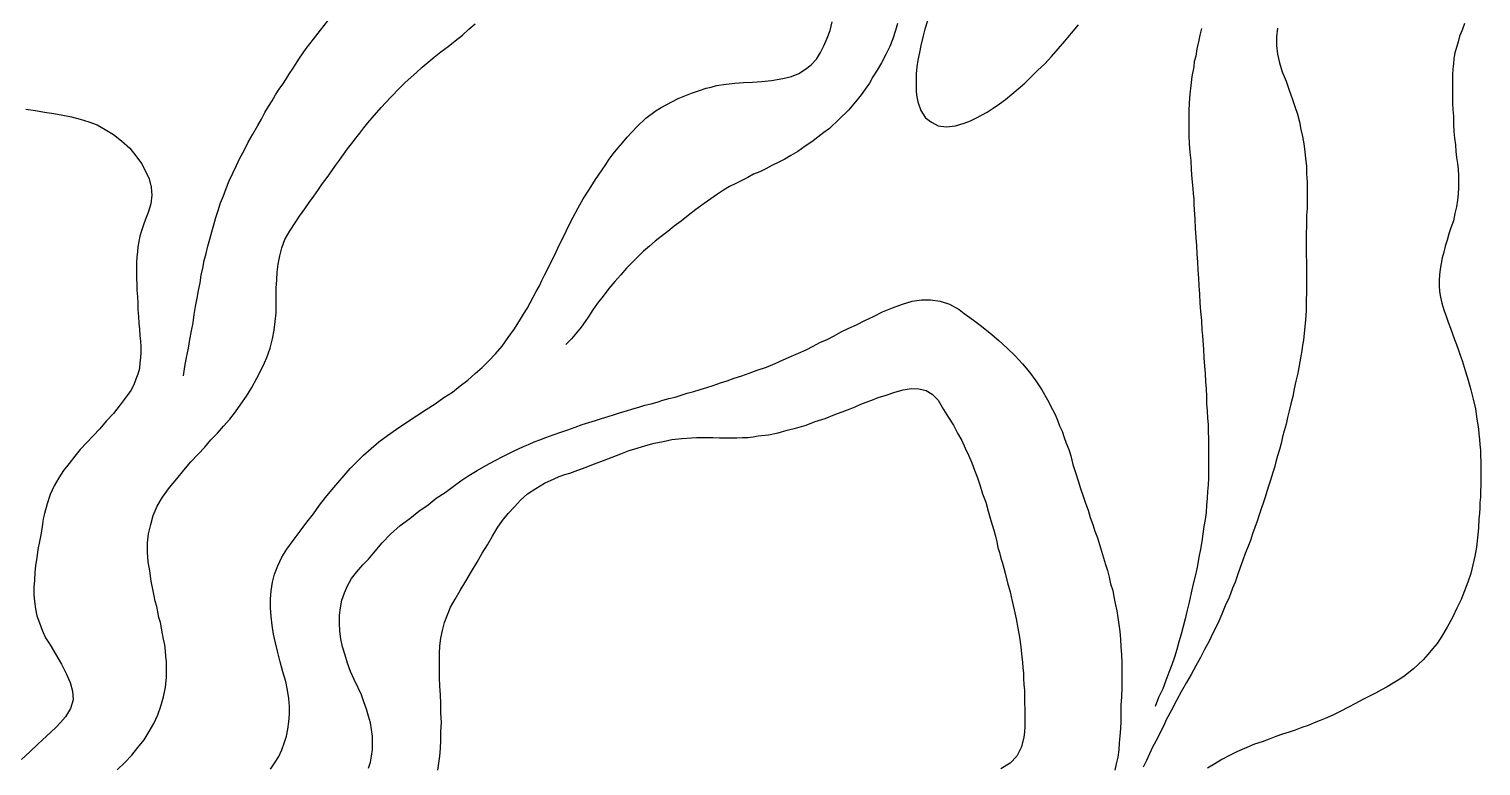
# Model space of a CAD drawing. Header units: inches. Extents: x 401374 to 405300, y 6332180 to 6336621.
# Drawn here: x 403397.3 to 403682, y 6333976.3 to 6334120.9 of the extents above; entities that cross this region are included whole.
import ezdxf

# ---------------------------------------------------------------- set-up
doc = ezdxf.new("R2010")
doc.units = ezdxf.units.IN
doc.header["$MEASUREMENT"] = 0

msp = doc.modelspace()

# ---------------------------------------------------------------- linework, layer by layer
for points in [[(403414.6, 6333975.6), (403416.1, 6333977), (403417.5, 6333978.5), (403418.7, 6333980), (403419.9, 6333981.5), (403420.9, 6333983.1), (403421.8, 6333984.7), (403422.6, 6333986.4), (403423.2, 6333988.1), (403423.7, 6333989.9), (403424.1, 6333991.8), (403424.3, 6333993.7), (403424.3, 6333994.7), (403424.3, 6333995.8), (403424.3, 6333996.8), (403424.2, 6333997.9), (403424.1, 6333998.9), (403424, 6334000.1), (403423.7, 6334001.2), (403423.5, 6334002.3), (403423.3, 6334003.4), (403423.1, 6334004.5), (403422.8, 6334005.5), (403422.6, 6334006.6), (403422.4, 6334007.6), (403422.1, 6334008.7), (403421.9, 6334009.7), (403421.7, 6334010.7), (403421.3, 6334012.6), (403421, 6334014.6), (403420.7, 6334016.4), (403420.6, 6334018.3), (403420.6, 6334020.1), (403420.8, 6334021.9), (403421.2, 6334023.7), (403421.7, 6334025.5), (403422.5, 6334027.3), (403423.5, 6334029.1), (403424.9, 6334031), (403426.3, 6334032.7), (403427.7, 6334034.4), (403429.1, 6334036), (403430.5, 6334037.5), (403431.8, 6334038.9), (403433, 6334040.3), (403434.3, 6334041.6), (403435.5, 6334043), (403436.7, 6334044.4), (403437.8, 6334045.8), (403438.9, 6334047.3), (403440, 6334048.9), (403441, 6334050.6), (403442, 6334052.4), (403443, 6334054.3), (403443.5, 6334055.4), (403444, 6334056.5), (403444.6, 6334058.3), (403445.1, 6334060.1), (403445.4, 6334061.8), (403445.6, 6334063.5), (403445.8, 6334065.2), (403445.8, 6334066.8), (403445.8, 6334068.5), (403445.8, 6334070.1), (403445.9, 6334071.7), (403446, 6334073.2), (403446.2, 6334074.8), (403446.5, 6334076.4), (403446.9, 6334078), (403447.5, 6334079.6), (403448.4, 6334081.2), (403449.5, 6334082.9), (403450.4, 6334084.2), (403451.4, 6334085.6), (403452.3, 6334086.9), (403453.2, 6334088.1), (403454.1, 6334089.4), (403454.9, 6334090.6), (403455.8, 6334091.8), (403456.6, 6334092.9), (403457.4, 6334094.1), (403458.2, 6334095.2), (403459, 6334096.3), (403459.8, 6334097.4), (403460.6, 6334098.4), (403461.4, 6334099.5), (403462.2, 6334100.5), (403463, 6334101.5), (403463.8, 6334102.5), (403464.6, 6334103.5), (403466.4, 6334105.5), (403468.2, 6334107.5), (403470.1, 6334109.4), (403471.1, 6334110.4), (403472.2, 6334111.4), (403473.3, 6334112.4), (403474.4, 6334113.4), (403475.6, 6334114.4), (403476.8, 6334115.4), (403478.1, 6334116.4), (403479.5, 6334117.5), (403480.9, 6334118.6), (403482.3, 6334119.7), (403483.6, 6334120.9), (403484.8, 6334121.9)], [(403427.6, 6334052.9), (403427.9, 6334054.7), (403428.2, 6334056.5), (403428.6, 6334058.3), (403428.9, 6334060), (403429.2, 6334061.7), (403429.5, 6334063.3), (403429.7, 6334064.9), (403430, 6334066.5), (403430.3, 6334068.1), (403430.6, 6334069.6), (403430.9, 6334071.1), (403431.1, 6334072.6), (403431.4, 6334074), (403431.7, 6334075.5), (403432.1, 6334076.9), (403432.4, 6334078.3), (403432.8, 6334079.7), (403433.2, 6334081.1), (403433.6, 6334082.5), (403434, 6334083.9), (403434.4, 6334085.3), (403434.9, 6334086.8), (403435.5, 6334088.2), (403436, 6334089.6), (403436.6, 6334091.1), (403437.3, 6334092.6), (403438, 6334094.1), (403438.7, 6334095.6), (403439.5, 6334097.1), (403440.3, 6334098.7), (403441.2, 6334100.3), (403442.2, 6334102), (403442.9, 6334103.2), (403443.6, 6334104.5), (403444.3, 6334105.7), (403445, 6334106.8), (403445.7, 6334108), (403446.4, 6334109.1), (403447.1, 6334110.1), (403447.8, 6334111.2), (403448.4, 6334112.2), (403449.1, 6334113.2), (403450.4, 6334115.2), (403451.7, 6334117.1), (403453.1, 6334118.9), (403454.5, 6334120.7), (403455.9, 6334122.5)], [(403444.7, 6333975.7), (403445.5, 6333976.9), (403446.3, 6333978.2), (403446.9, 6333979.5), (403447.4, 6333980.8), (403447.8, 6333982.2), (403448.1, 6333983.6), (403448.3, 6333985), (403448.4, 6333986.5), (403448.4, 6333988), (403448.3, 6333989.6), (403448, 6333991.2), (403447.7, 6333992.9), (403447.1, 6333994.8), (403446.6, 6333996.8), (403446.1, 6333998.6), (403445.7, 6334000.5), (403445.3, 6334002.2), (403445, 6334004), (403444.8, 6334005.7), (403444.7, 6334007.4), (403444.7, 6334009.1), (403444.8, 6334010.7), (403445.1, 6334012.4), (403445.5, 6334014), (403446.1, 6334015.6), (403446.9, 6334017.3), (403447.9, 6334018.9), (403449.1, 6334020.6), (403450.5, 6334022.4), (403451.8, 6334024.2), (403453.1, 6334025.8), (403454.3, 6334027.5), (403455.5, 6334029), (403456.7, 6334030.5), (403457.9, 6334031.9), (403459.1, 6334033.3), (403460.3, 6334034.7), (403461.6, 6334036), (403462.9, 6334037.3), (403464.4, 6334038.6), (403465.9, 6334039.9), (403467.6, 6334041.2), (403469.4, 6334042.4), (403471.4, 6334043.8), (403473.3, 6334045), (403475.2, 6334046.3), (403477, 6334047.4), (403478.7, 6334048.6), (403480.4, 6334049.7), (403481.9, 6334050.9), (403483.4, 6334052), (403484.8, 6334053.3), (403486.2, 6334054.5), (403487.5, 6334055.8), (403488.8, 6334057.2), (403490.1, 6334058.7), (403491.3, 6334060.4), (403492.5, 6334062.1), (403493.7, 6334064), (403494.3, 6334065), (403495, 6334066.1), (403495.6, 6334067.2), (403496.2, 6334068.3), (403496.8, 6334069.4), (403497.4, 6334070.5), (403497.9, 6334071.6), (403498.4, 6334072.6), (403498.9, 6334073.6), (403499.4, 6334074.6), (403500.4, 6334076.6), (403501.3, 6334078.5), (403502.2, 6334080.3), (403503.1, 6334082.2), (403504, 6334084), (403505, 6334085.8), (403506, 6334087.6), (403507.2, 6334089.5), (403508.4, 6334091.4), (403509.7, 6334093.3), (403510.4, 6334094.3), (403511.1, 6334095.4), (403511.9, 6334096.4), (403512.8, 6334097.5), (403513.7, 6334098.6), (403514.6, 6334099.7), (403516.5, 6334101.7), (403518.3, 6334103.4), (403520.3, 6334104.9), (403521.3, 6334105.5), (403522.4, 6334106.1), (403523.5, 6334106.7), (403524.6, 6334107.3), (403525.9, 6334107.8), (403527.2, 6334108.3), (403528.6, 6334108.8), (403530.1, 6334109.3), (403531.1, 6334109.5), (403532.1, 6334109.8), (403534, 6334110.1), (403535.7, 6334110.3), (403537.4, 6334110.4), (403539.2, 6334110.5), (403541, 6334110.6), (403542.9, 6334110.8), (403544, 6334111), (403545.1, 6334111.2), (403546.8, 6334111.6), (403548.3, 6334112.2), (403549.6, 6334113), (403550.7, 6334113.9), (403551.7, 6334115), (403552.5, 6334116.3), (403553.2, 6334117.6), (403553.8, 6334119.1), (403554.4, 6334120.6), (403554.8, 6334122.3)], [(403567.6, 6334122), (403567.2, 6334120.6), (403566.7, 6334119), (403566.1, 6334117.5), (403565.3, 6334115.9), (403564.5, 6334114.3), (403563.6, 6334112.8), (403562.8, 6334111.5), (403562.1, 6334110.3), (403561.3, 6334109.1), (403560.5, 6334108), (403559.7, 6334107), (403558, 6334105), (403556.2, 6334103.2), (403554.3, 6334101.4), (403553.2, 6334100.6), (403552, 6334099.7), (403550.8, 6334098.8), (403549.5, 6334097.9), (403548.1, 6334096.9), (403546.7, 6334096.1), (403545.5, 6334095.4), (403544.2, 6334094.7), (403543, 6334094.1), (403541.8, 6334093.5), (403540.6, 6334092.9), (403539.4, 6334092.4), (403538.3, 6334091.8), (403537.1, 6334091.2), (403535.9, 6334090.6), (403534.7, 6334090), (403533.5, 6334089.3), (403532.3, 6334088.5), (403531, 6334087.6), (403529.7, 6334086.7), (403528.1, 6334085.5), (403526.6, 6334084.3), (403525.2, 6334083.2), (403523.8, 6334082.2), (403522.6, 6334081.2), (403521.3, 6334080.2), (403520.1, 6334079.3), (403519, 6334078.3), (403517.8, 6334077.3), (403516.7, 6334076.2), (403515.6, 6334075.1), (403514.5, 6334074), (403513.4, 6334072.7), (403512.2, 6334071.4), (403511, 6334070), (403509.9, 6334068.5), (403508.8, 6334067.1), (403507.9, 6334065.8), (403507.1, 6334064.6), (403506.4, 6334063.5), (403505.6, 6334062.4), (403504.7, 6334061.3), (403503.7, 6334060.1), (403502.6, 6334059)], [(403573.5, 6334122.5), (403573, 6334120.9), (403572.6, 6334119.3), (403572.2, 6334117.7), (403571.9, 6334116.3), (403571.6, 6334114.8), (403571.4, 6334113.5), (403571.3, 6334112.1), (403571.3, 6334110.9), (403571.3, 6334109.7), (403571.3, 6334108.6), (403571.4, 6334107.6), (403571.6, 6334106.6), (403572.2, 6334104.9), (403573.1, 6334103.5), (403574.3, 6334102.6), (403575.6, 6334101.9), (403577.2, 6334101.7), (403579, 6334101.9), (403580.9, 6334102.5), (403581.9, 6334102.9), (403583, 6334103.4), (403584.1, 6334104), (403585.2, 6334104.6), (403586.4, 6334105.4), (403587.6, 6334106.2), (403588.8, 6334107.1), (403590, 6334108.1), (403591.3, 6334109.2), (403592.6, 6334110.3), (403593.8, 6334111.5), (403595.1, 6334112.8), (403596.5, 6334114.1), (403597.8, 6334115.5), (403599.1, 6334117), (403600.4, 6334118.5), (403601.7, 6334120.1), (403603.1, 6334121.7)], [(403642.1, 6334121.1), (403641.9, 6334119.4), (403641.9, 6334117.7), (403642.1, 6334116), (403642.5, 6334114.3), (403643, 6334112.5), (403643.8, 6334110.7), (403644.4, 6334108.9), (403645, 6334107.3), (403645.5, 6334105.7), (403646, 6334104.2), (403646.4, 6334102.7), (403646.7, 6334101.2), (403647, 6334099.8), (403647.3, 6334098.4), (403647.5, 6334096.9), (403647.6, 6334095.5), (403647.8, 6334094), (403647.8, 6334092.5), (403647.9, 6334090.9), (403647.9, 6334089.2), (403647.9, 6334087.5), (403647.9, 6334085.7), (403647.8, 6334084.4), (403647.8, 6334083.3), (403647.8, 6334082.1), (403647.7, 6334081), (403647.7, 6334080), (403647.7, 6334078.9), (403647.7, 6334077.9), (403647.7, 6334076.9), (403647.8, 6334074.9), (403647.8, 6334073), (403647.8, 6334071.2), (403647.8, 6334069.4), (403647.7, 6334067.5), (403647.7, 6334065.7), (403647.6, 6334063.8), (403647.4, 6334061.9), (403647.2, 6334059.9), (403647, 6334058.9), (403646.9, 6334057.8), (403646.7, 6334056.7), (403646.5, 6334055.6), (403646.3, 6334054.5), (403646.1, 6334053.4), (403645.7, 6334051.8), (403645.4, 6334050.3), (403645.1, 6334048.8), (403644.7, 6334047.4), (403644.4, 6334046), (403644.1, 6334044.7), (403643.8, 6334043.4), (403643.4, 6334042.1), (403643.1, 6334040.9), (403642.8, 6334039.6), (403642.5, 6334038.4), (403642.1, 6334037.2), (403641.8, 6334036), (403641.5, 6334034.9), (403641.1, 6334033.7), (403640.8, 6334032.6), (403640.4, 6334031.4), (403640, 6334030.2), (403639.7, 6334029.1), (403639.3, 6334027.9), (403638.9, 6334026.8), (403638.5, 6334025.6), (403638.1, 6334024.4), (403637.7, 6334023.1), (403637.2, 6334021.9), (403636.8, 6334020.6), (403636.3, 6334019.3), (403635.8, 6334018), (403635.3, 6334016.7), (403634.8, 6334015.3), (403634.3, 6334013.8), (403633.8, 6334012.4), (403633.3, 6334011.2), (403632.9, 6334010.1), (403632.5, 6334009.1), (403632, 6334008.1), (403631.2, 6334006.1), (403630.4, 6334004.3), (403629.5, 6334002.5), (403628.7, 6334000.8), (403627.8, 6333999.2), (403627, 6333997.6), (403626.1, 6333996), (403625.2, 6333994.3), (403624.3, 6333992.7), (403623.3, 6333991), (403622.3, 6333989.2), (403621.3, 6333987.3), (403620.3, 6333985.4), (403619.8, 6333984.3), (403619.3, 6333983.3), (403618.5, 6333981.7), (403617.7, 6333980.2), (403617, 6333978.7), (403616.4, 6333977.4), (403615.8, 6333976.1)], [(403627.2, 6334121), (403626.9, 6334119.7), (403626.6, 6334118.4), (403626.3, 6334117), (403626.1, 6334115.6), (403625.8, 6334114.5), (403625.7, 6334113.5), (403625.3, 6334111.6), (403625.1, 6334109.8), (403624.9, 6334108.1), (403624.8, 6334106.4), (403624.7, 6334104.8), (403624.7, 6334103.2), (403624.7, 6334101.6), (403624.7, 6334100), (403624.8, 6334098.4), (403624.9, 6334096.7), (403625.1, 6334095.1), (403625.2, 6334093.3), (403625.3, 6334091.5), (403625.5, 6334089.6), (403625.6, 6334088.6), (403625.7, 6334087.6), (403625.7, 6334086.5), (403625.8, 6334085.5), (403625.9, 6334083.6), (403626, 6334081.8), (403626.1, 6334080), (403626.2, 6334078.4), (403626.3, 6334076.8), (403626.4, 6334075.2), (403626.5, 6334073.6), (403626.6, 6334072), (403626.7, 6334070.5), (403626.8, 6334068.9), (403626.9, 6334067.2), (403627, 6334065.5), (403627.2, 6334063.7), (403627.3, 6334061.8), (403627.4, 6334060.8), (403627.5, 6334059.8), (403627.6, 6334058.1), (403627.7, 6334056.4), (403627.8, 6334054.8), (403627.9, 6334053.3), (403628, 6334051.7), (403628.1, 6334050.3), (403628.2, 6334048.8), (403628.2, 6334047.4), (403628.3, 6334046), (403628.4, 6334044.6), (403628.5, 6334043.3), (403628.5, 6334041.9), (403628.6, 6334040.6), (403628.6, 6334039.3), (403628.6, 6334038), (403628.6, 6334036.7), (403628.6, 6334035.4), (403628.6, 6334034.1), (403628.6, 6334032.8), (403628.5, 6334031.5), (403628.4, 6334030.2), (403628.3, 6334028.9), (403628.2, 6334027.5), (403628.1, 6334026.1), (403627.9, 6334024.7), (403627.7, 6334023.3), (403627.5, 6334021.9), (403627.3, 6334020.4), (403627, 6334018.9), (403626.7, 6334017.3), (403626.4, 6334015.7), (403626.1, 6334014.1), (403625.6, 6334012.1), (403625.2, 6334010.3), (403624.8, 6334008.5), (403624.4, 6334006.9), (403624, 6334005.2), (403623.6, 6334003.7), (403623.2, 6334002.2), (403622.8, 6334000.7), (403622.4, 6333999.2), (403621.9, 6333997.7), (403621.4, 6333996.2), (403620.8, 6333994.7), (403620.2, 6333993.1), (403619.6, 6333991.5), (403618.8, 6333989.8), (403618.1, 6333988)], [(403678.8, 6334122), (403678.3, 6334120.7), (403677.8, 6334119.5), (403677.5, 6334118.4), (403677.2, 6334117.3), (403676.9, 6334116.2), (403676.7, 6334115.1), (403676.6, 6334114.1), (403676.5, 6334113), (403676.4, 6334112), (403676.4, 6334110.9), (403676.4, 6334109.8), (403676.4, 6334108.7), (403676.4, 6334107.6), (403676.4, 6334106.3), (403676.5, 6334105.1), (403676.6, 6334103.8), (403676.6, 6334102.3), (403676.7, 6334100.8), (403676.8, 6334099.5), (403677, 6334098.2), (403677.1, 6334096.9), (403677.2, 6334095.7), (403677.4, 6334094.5), (403677.5, 6334093.4), (403677.6, 6334092.2), (403677.6, 6334091), (403677.6, 6334089.8), (403677.5, 6334088.6), (403677.4, 6334087.3), (403677.2, 6334086), (403676.9, 6334084.7), (403676.6, 6334083.3), (403676.1, 6334081.9), (403675.7, 6334080.7), (403675.4, 6334079.5), (403675, 6334078.3), (403674.7, 6334077.1), (403674.4, 6334076), (403674.2, 6334074.9), (403674, 6334073.8), (403673.9, 6334072.7), (403673.8, 6334071.6), (403673.8, 6334070.5), (403673.9, 6334069.4), (403674.1, 6334068.3), (403674.3, 6334067.1), (403674.7, 6334065.8), (403675.2, 6334064.6), (403675.6, 6334063.4), (403676, 6334062.2), (403676.4, 6334061.1), (403676.8, 6334060), (403677.2, 6334059), (403677.6, 6334057.9), (403677.9, 6334056.9), (403678.3, 6334055.9), (403678.9, 6334053.9), (403679.5, 6334052), (403680, 6334050.1), (403680.5, 6334048.3), (403680.9, 6334046.4), (403681.2, 6334044.4), (403681.5, 6334042.5), (403681.6, 6334041.5), (403681.7, 6334040.4), (403681.8, 6334039.4), (403681.9, 6334038.3), (403681.9, 6334037.2), (403682, 6334036.1), (403682, 6334035), (403682, 6334033.8), (403682, 6334032.6), (403682, 6334031.4), (403681.9, 6334030.2), (403681.9, 6334029.1), (403681.8, 6334028), (403681.8, 6334027), (403681.7, 6334025.9), (403681.6, 6334024.9), (403681.5, 6334023), (403681.3, 6334021.1), (403681.1, 6334019.3), (403680.8, 6334017.5), (403680.4, 6334015.8), (403680, 6334014.1), (403679.4, 6334012.4), (403678.8, 6334010.7), (403678.1, 6334009), (403677.3, 6334007.3), (403676.4, 6334005.5), (403675.4, 6334003.6), (403674.3, 6334001.8), (403673.4, 6334000.4), (403672.5, 6333999.3), (403671.6, 6333998.2), (403670.7, 6333997.2), (403668.8, 6333995.4), (403666.9, 6333993.9), (403665.8, 6333993.2), (403664.8, 6333992.6), (403663.6, 6333991.9), (403662.5, 6333991.3), (403661.3, 6333990.6), (403660, 6333990), (403658.7, 6333989.3), (403657.4, 6333988.6), (403655.9, 6333987.8), (403654.5, 6333987.1), (403653.1, 6333986.4), (403651.8, 6333985.8), (403650.5, 6333985.3), (403649.3, 6333984.8), (403648.1, 6333984.3), (403646.9, 6333983.9), (403645.6, 6333983.4), (403644.4, 6333983), (403643.1, 6333982.6), (403641.8, 6333982.1), (403640.5, 6333981.6), (403639.1, 6333981.1), (403637.6, 6333980.6), (403636.1, 6333980), (403634.3, 6333979.2), (403632.7, 6333978.4), (403631.2, 6333977.6), (403629.8, 6333976.8), (403628.4, 6333975.9)], [(403396.7, 6334105.2), (403398.6, 6334104.9), (403400.4, 6334104.6), (403402.2, 6334104.3), (403404, 6334104), (403405.7, 6334103.7), (403407.4, 6334103.2), (403409.1, 6334102.7), (403410.7, 6334102.1), (403412.3, 6334101.2), (403413.9, 6334100.2), (403415.5, 6334099), (403417.1, 6334097.5), (403418.3, 6334096), (403419.4, 6334094.5), (403420.2, 6334093), (403420.9, 6334091.5), (403421.3, 6334089.9), (403421.4, 6334088.3), (403421.2, 6334086.6), (403420.7, 6334084.9), (403420.2, 6334083.6), (403419.8, 6334082.5), (403419.4, 6334081.3), (403419.1, 6334080.3), (403418.9, 6334079.2), (403418.7, 6334078.2), (403418.6, 6334077.2), (403418.5, 6334076.2), (403418.4, 6334075.1), (403418.4, 6334074.1), (403418.4, 6334073.1), (403418.4, 6334072), (403418.5, 6334070.8), (403418.5, 6334069.7), (403418.6, 6334068.4), (403418.7, 6334067.2), (403418.7, 6334065.8), (403418.8, 6334064.5), (403418.9, 6334063.2), (403419, 6334062), (403419.1, 6334060.8), (403419.2, 6334059.7), (403419.3, 6334058.6), (403419.3, 6334057.5), (403419.2, 6334056.4), (403419.1, 6334055.4), (403419, 6334054.3), (403418.7, 6334053.2), (403418.3, 6334052.2), (403417.9, 6334051.1), (403417.3, 6334050), (403416.6, 6334049), (403415.2, 6334047.2), (403413.9, 6334045.5), (403412.5, 6334044), (403411.2, 6334042.5), (403409.9, 6334041.1), (403408.7, 6334039.8), (403407.4, 6334038.4), (403406.3, 6334037.1), (403405.2, 6334035.7), (403404.1, 6334034.3), (403403.2, 6334032.9), (403402.3, 6334031.3), (403401.5, 6334029.6), (403400.9, 6334027.8), (403400.4, 6334025.9), (403400.1, 6334024.8), (403400, 6334023.8), (403399.7, 6334022), (403399.4, 6334020.4), (403399.1, 6334018.8), (403398.9, 6334017.2), (403398.6, 6334015.7), (403398.5, 6334014.3), (403398.4, 6334012.8), (403398.3, 6334011.4), (403398.3, 6334010), (403398.4, 6334008.6), (403398.6, 6334007.2), (403398.9, 6334005.8), (403399.4, 6334004.4), (403399.9, 6334003), (403400.6, 6334001.5), (403401.5, 6334000.1), (403402.6, 6333998.2), (403403.7, 6333996.3), (403404.6, 6333994.5), (403405.4, 6333992.7), (403405.9, 6333991), (403406, 6333989.3), (403405.5, 6333987.6), (403404.5, 6333986), (403403.5, 6333984.9), (403402.6, 6333983.9), (403400.8, 6333982.2), (403399.1, 6333980.6), (403397.5, 6333979.1), (403395.9, 6333977.6)], [(403470.1, 6334023.5), (403472, 6334024.9), (403473.8, 6334026.3), (403475.6, 6334027.6), (403477.2, 6334028.9), (403478.9, 6334030), (403480.5, 6334031.2), (403482, 6334032.3), (403483.6, 6334033.3), (403485.2, 6334034.3), (403486.9, 6334035.3), (403488.6, 6334036.2), (403490.4, 6334037.1), (403492.3, 6334038.1), (403494.3, 6334039), (403495.3, 6334039.4), (403496.4, 6334039.9), (403497.5, 6334040.3), (403498.7, 6334040.8), (403500.1, 6334041.3), (403501.6, 6334041.8), (403503, 6334042.3), (403504.4, 6334042.8), (403505.8, 6334043.3), (403507.1, 6334043.7), (403508.4, 6334044.1), (403509.6, 6334044.5), (403510.9, 6334044.9), (403512.1, 6334045.3), (403513.3, 6334045.7), (403514.5, 6334046), (403515.7, 6334046.4), (403516.9, 6334046.7), (403518.1, 6334047.1), (403519.3, 6334047.4), (403520.5, 6334047.7), (403521.6, 6334048.1), (403522.8, 6334048.4), (403524, 6334048.7), (403525.2, 6334049.1), (403526.4, 6334049.5), (403527.7, 6334049.8), (403528.9, 6334050.2), (403530.2, 6334050.6), (403531.5, 6334051), (403532.9, 6334051.5), (403534.2, 6334051.9), (403535.6, 6334052.4), (403537.1, 6334052.9), (403538.5, 6334053.4), (403540.1, 6334054), (403541.9, 6334054.6), (403543.6, 6334055.3), (403545.2, 6334056), (403546.8, 6334056.7), (403548.2, 6334057.3), (403549.7, 6334058), (403551.1, 6334058.7), (403552.4, 6334059.4), (403553.8, 6334060), (403555.2, 6334060.7), (403556.6, 6334061.5), (403558.1, 6334062.2), (403559.6, 6334062.9), (403561.2, 6334063.7), (403562.9, 6334064.5), (403564.7, 6334065.4), (403566.6, 6334066.2), (403568.6, 6334066.9), (403570.5, 6334067.5), (403572.3, 6334067.8), (403574.1, 6334067.8), (403576, 6334067.5), (403577.8, 6334066.9), (403579.7, 6334065.9), (403580.7, 6334065.1), (403581.8, 6334064.3), (403582.8, 6334063.6), (403583.8, 6334062.8), (403585.7, 6334061.3), (403587.5, 6334059.8), (403589.1, 6334058.3), (403590.7, 6334056.8), (403592.1, 6334055.2), (403593.5, 6334053.6), (403594.7, 6334051.9), (403595.9, 6334050.1), (403597, 6334048.2), (403598, 6334046.3), (403598.5, 6334045.3), (403599, 6334044.2), (403599.4, 6334043.1), (403599.9, 6334042), (403600.3, 6334040.8), (403600.7, 6334039.7), (403601.2, 6334038.4), (403601.6, 6334037.2), (403602, 6334035.5), (403602.5, 6334033.9), (403603, 6334032.3), (403603.5, 6334030.8), (403604, 6334029.3), (403604.5, 6334027.9), (403605, 6334026.5), (403605.4, 6334025.1), (403605.9, 6334023.7), (403606.3, 6334022.4), (403606.8, 6334021.1), (403607.2, 6334019.8), (403607.6, 6334018.5), (403608, 6334017.2), (403608.4, 6334015.9), (403608.8, 6334014.7), (403609.1, 6334013.4), (403609.4, 6334012.1), (403609.8, 6334010.8), (403610, 6334009.5), (403610.3, 6334008.2), (403610.6, 6334006.8), (403610.8, 6334005.5), (403611, 6334004.1), (403611.2, 6334002.7), (403611.3, 6334001.2), (403611.4, 6333999.7), (403611.5, 6333998.2), (403611.6, 6333996.6), (403611.6, 6333995), (403611.6, 6333993.4), (403611.6, 6333991.7), (403611.5, 6333989.9), (403611.4, 6333988.3), (403611.4, 6333986.7), (403611.4, 6333985.1), (403611.3, 6333983.7), (403611.2, 6333982.2), (403611.1, 6333980.9), (403611, 6333979.5), (403610.8, 6333978.1), (403610.5, 6333976.8), (403610.2, 6333975.5)], [(403477.5, 6333975.5), (403477.7, 6333976.9), (403477.9, 6333978.3), (403478, 6333979.8), (403478.1, 6333981.4), (403478.1, 6333983.1), (403478.2, 6333984.9), (403478.1, 6333986.8), (403478.1, 6333988.6), (403478, 6333990.3), (403477.9, 6333992), (403477.8, 6333993.7), (403477.8, 6333995.3), (403477.8, 6333996.9), (403477.8, 6333998.4), (403477.9, 6333999.9), (403478.1, 6334001.4), (403478.4, 6334002.9), (403478.8, 6334004.5), (403479.4, 6334006), (403480, 6334007.5), (403480.9, 6334009.1), (403481.9, 6334010.8), (403483, 6334012.6), (403484.1, 6334014.5), (403485.2, 6334016.3), (403486.2, 6334018.1), (403487.2, 6334019.7), (403488.2, 6334021.4), (403489.1, 6334023), (403490.2, 6334024.5), (403491.3, 6334025.9), (403492.5, 6334027.2), (403493.7, 6334028.5), (403495.1, 6334029.7), (403496.7, 6334030.8), (403498.4, 6334031.8), (403500.3, 6334032.7), (403501.3, 6334033.1), (403502.4, 6334033.5), (403503.4, 6334033.8), (403504.4, 6334034.2), (403506.4, 6334034.9), (403508.2, 6334035.6), (403510, 6334036.3), (403511.7, 6334036.9), (403513.4, 6334037.6), (403515, 6334038.2), (403516.6, 6334038.7), (403518.3, 6334039.2), (403519.9, 6334039.7), (403521.7, 6334040), (403523.4, 6334040.4), (403525.3, 6334040.6), (403527.2, 6334040.7), (403528.2, 6334040.8), (403529.3, 6334040.8), (403530.3, 6334040.8), (403531.5, 6334040.8), (403532.7, 6334040.7), (403533.9, 6334040.7), (403535, 6334040.7), (403536.1, 6334040.7), (403537.2, 6334040.8), (403538.3, 6334040.8), (403539.3, 6334040.9), (403540.3, 6334041.1), (403542.3, 6334041.3), (403544.2, 6334041.7), (403546, 6334042.2), (403547.9, 6334042.7), (403549.7, 6334043.2), (403551.5, 6334043.9), (403553.4, 6334044.5), (403555.3, 6334045.3), (403557.3, 6334046), (403558.3, 6334046.4), (403559.3, 6334046.8), (403560.4, 6334047.3), (403561.5, 6334047.7), (403562.6, 6334048.1), (403563.8, 6334048.6), (403565.4, 6334049.1), (403567.1, 6334049.7), (403568.7, 6334050.1), (403570.3, 6334050.4), (403571.8, 6334050.3), (403573.2, 6334050), (403574.4, 6334049.3), (403575.6, 6334048.1), (403576.6, 6334046.3), (403577.6, 6334044.7), (403578.6, 6334043.2), (403579.4, 6334041.6), (403580.2, 6334040.2), (403580.9, 6334038.7), (403581.5, 6334037.3), (403582.2, 6334035.8), (403582.7, 6334034.4), (403583.3, 6334032.9), (403583.8, 6334031.3), (403584.3, 6334029.7), (403584.9, 6334028.1), (403585.4, 6334026.3), (403585.9, 6334024.5), (403586.5, 6334022.6), (403586.8, 6334021.4), (403587.1, 6334020.3), (403587.3, 6334019.2), (403587.6, 6334018.2), (403587.9, 6334017.1), (403588.2, 6334016.1), (403588.7, 6334014.2), (403589.2, 6334012.3), (403589.7, 6334010.5), (403590.1, 6334008.7), (403590.5, 6334007), (403590.9, 6334005.2), (403591.2, 6334003.4), (403591.5, 6334001.6), (403591.8, 6333999.7), (403592, 6333997.7), (403592.1, 6333996.7), (403592.2, 6333995.6), (403592.3, 6333994.6), (403592.3, 6333993.5), (403592.4, 6333992.3), (403592.5, 6333991.2), (403592.5, 6333989.9), (403592.5, 6333988.7), (403592.6, 6333987.5), (403592.6, 6333986.4), (403592.6, 6333985.2), (403592.6, 6333984.1), (403592.5, 6333983), (403592.4, 6333982), (403591.9, 6333980.1), (403591, 6333978.3), (403589.7, 6333976.9), (403587.9, 6333975.8)], [(403463.9, 6333975.9), (403464.3, 6333977.1), (403464.5, 6333978.3), (403464.7, 6333979.6), (403464.7, 6333980.9), (403464.7, 6333982.2), (403464.5, 6333983.5), (403464.3, 6333984.8), (403463.9, 6333986.1), (403463.5, 6333987.5), (403463, 6333988.9), (403462.5, 6333990.3), (403461.9, 6333991.7), (403461.1, 6333993.3), (403460.4, 6333994.9), (403459.8, 6333996.5), (403459.3, 6333998.1), (403458.8, 6333999.7), (403458.5, 6334001.3), (403458.3, 6334002.8), (403458.2, 6334004.4), (403458.2, 6334005.9), (403458.4, 6334007.4), (403458.7, 6334008.9), (403459.2, 6334010.3), (403459.8, 6334011.7), (403460.6, 6334013.1), (403461.6, 6334014.4), (403462.8, 6334015.8), (403463.9, 6334016.9), (403464.9, 6334018.1), (403466.6, 6334020.1), (403468.2, 6334021.8), (403470.1, 6334023.5)]]:
    msp.add_lwpolyline(points)

doc.saveas('drawing.dxf')
